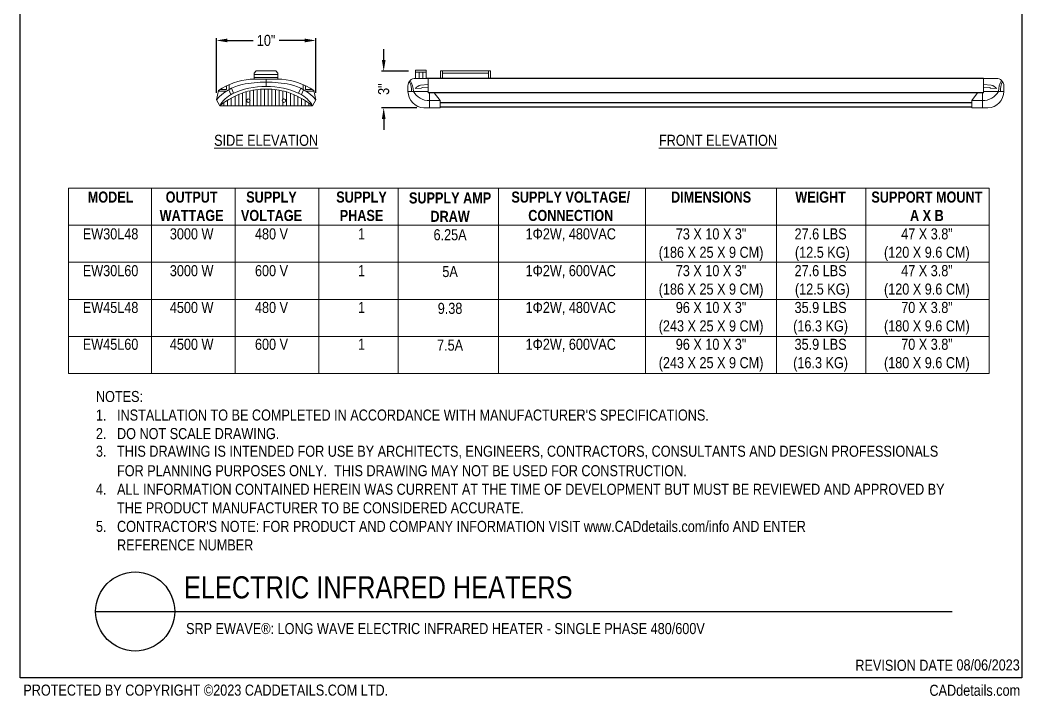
# Model space of a CAD drawing. Extents: x 0 to 216, y -4 to 280.
# Drawn here: x 0 to 216, y -3.9 to 141.8 of the extents above; entities that cross this region are included whole.
import ezdxf

# ---------------------------------------------------------------- set-up
doc = ezdxf.new("R2010")
doc.units = 0
doc.header["$LTSCALE"] = 10
doc.header["$MEASUREMENT"] = 0
doc.layers.get('0').update_dxf_attribs({"linetype": 'CONTINUOUS'})
for name, color, linetype, lineweight in [('CADdetails-1-ANNO', 41, 'CONTINUOUS', 5), ('CADdetails-3-FINE', 11, 'CONTINUOUS', 5), ('CADdetails-4-LIGHT', 3, 'CONTINUOUS', 9), ('CADdetails-5-MEDIUM', 4, 'CONTINUOUS', 18), ('CADdetails-6-HEAVY', 6, 'CONTINUOUS', 30), ('Company LOGO$0$CADdetails-1-ANNO', 41, 'CONTINUOUS', 5)]:
    doc.layers.add(name, color=color, linetype=linetype, lineweight=lineweight)
doc.layers.add('Company LOGO$0$CADdetails-9-TITLEBLOCK', color=7, linetype='CONTINUOUS')
doc.styles.add('CADdetails-DETAILTITLE', font='ARIALN.TTF', dxfattribs={"height": 4.77})
doc.styles.add('CADdetails-DIMENSIONS', font='ARIALN.TTF', dxfattribs={"height": 2.38})
doc.styles.add('CADdetails-NOTES', font='ARIALN.TTF', dxfattribs={"height": 2.38})
doc.styles.add('Company LOGO$0$CADdetails-DIMENSIONS', font='ARIALN.TTF', dxfattribs={"height": 2.38})
doc.styles.add('Company LOGO$0$CADdetails-NOTES', font='ARIALN.TTF', dxfattribs={"height": 2.38})
doc.dimstyles.new('CADdetails-LEADER', dxfattribs={"dimtxt": 2.38, "dimasz": 2.38, "dimexe": 0.5, "dimexo": 1.5, "dimgap": 1, "dimtad": 0, "dimzin": 0, "dimdsep": 46, "dimtxsty": 'CADdetails-DIMENSIONS', "dimcen": 1, "dimclrd": 256, "dimclre": 256, "dimclrt": 256, "dimadec": 0, "dimazin": 0, "dimtfac": 1, "dimtdec": 4, "dimtofl": 0, "dimtmove": 0, "dimatfit": 3, "dimfxl": 1, "dimtolj": 1, "dimtzin": 0, "dimarcsym": 0})

# ---------------------------------------------------------------- blocks, each defined once
blk = doc.blocks.new('*T1')
at = {"layer": 'CADdetails-5-MEDIUM', "transparency": 16777216, "insert": (0.06, -2), "char_height": 2.38, "width": 165.0809, "attachment_point": 4, "style": 'CADdetails-NOTES'}
blk.add_mtext('SRP EWAVE®: LONG WAVE ELECTRIC INFRARED HEATER - SINGLE PHASE 480/600V', dxfattribs=at)
blk = doc.blocks.new('*T2')
at = {"layer": 'CADdetails-6-HEAVY', "transparency": 16777216, "insert": (0.06, -3.5), "char_height": 4.77, "width": 165.5323, "attachment_point": 4, "style": 'CADdetails-DETAILTITLE'}
blk.add_mtext('ELECTRIC INFRARED HEATERS', dxfattribs=at)
blk = doc.blocks.new('*T14')
at = {"layer": 'Company LOGO$0$CADdetails-1-ANNO', "transparency": 16777216, "char_height": 2.38, "width": 184.5948, "attachment_point": 4, "style": 'Company LOGO$0$CADdetails-NOTES'}
for s, insert in [('NOTES:', (0.06, -2)), ("1.   INSTALLATION TO BE COMPLETED IN ACCORDANCE WITH MANUFACTURER'S SPECIFICATIONS.", (0.06, -6)), ('2.   DO NOT SCALE DRAWING.', (0.06, -10)), ('3.   THIS DRAWING IS INTENDED FOR USE BY ARCHITECTS, ENGINEERS, CONTRACTORS, CONSULTANTS AND DESIGN PROFESSIONALS', (0.06, -14)), ('      FOR PLANNING PURPOSES ONLY.  THIS DRAWING MAY NOT BE USED FOR CONSTRUCTION.', (0.06, -18)), ('4.   ALL INFORMATION CONTAINED HEREIN WAS CURRENT AT THE TIME OF DEVELOPMENT BUT MUST BE REVIEWED AND APPROVED BY', (0.06, -22)), ('      THE PRODUCT MANUFACTURER TO BE CONSIDERED ACCURATE.', (0.06, -26)), ("5.   CONTRACTOR'S NOTE: FOR PRODUCT AND COMPANY INFORMATION VISIT www.CADdetails.com/info AND ENTER", (0.06, -30)), ('      REFERENCE NUMBER', (0.06, -34))]:
    blk.add_mtext(s, dxfattribs=dict(at, insert=insert))
blk = doc.blocks.new('*T15')
at = {"layer": 'Company LOGO$0$CADdetails-1-ANNO', "transparency": 16777216, "insert": (0.06, -2), "char_height": 2.38, "width": 19.4793, "attachment_point": 4, "style": 'Company LOGO$0$CADdetails-NOTES'}
blk.add_mtext('CADdetails.com', dxfattribs=at)
blk = doc.blocks.new('Company LOGO')
at = {"layer": 'Company LOGO$0$CADdetails-9-TITLEBLOCK'}
for p, q in [((0, 0), (0, 280)), ((216, 280), (216, 0)), ((216, 0), (0, 0))]:
    blk.add_line(p, q, dxfattribs=at)
for name, p in [('*T14', (16.3, 62.65)), ('*T15', (196, -0.69))]:
    blk.add_blockref(name, p)
at = {"layer": 'Company LOGO$0$CADdetails-1-ANNO', "char_height": 2.38, "attachment_point": 1}
for s, width, gutter_width, insert, style in [('REVISION DATE', 24.5006, 11.9, (180.08, 3.91), 'Company LOGO$0$CADdetails-NOTES'), ('08/06/2023', 13.6761, 23.85, (201.88, 3.98), 'Company LOGO$0$CADdetails-DIMENSIONS')]:
    blk.add_mtext_dynamic_manual_height_columns(s, width=width, gutter_width=gutter_width, heights=[0], dxfattribs=dict(at, insert=insert, style=style))
at = {"layer": 'Company LOGO$0$CADdetails-1-ANNO', "insert": (0.71, -1.45), "char_height": 2.38, "width": 82.1295, "attachment_point": 1, "style": 'Company LOGO$0$CADdetails-NOTES'}
blk.add_mtext('PROTECTED BY COPYRIGHT ©2023 CADDETAILS.COM LTD.', dxfattribs=at)
blk = doc.blocks.new('*D11')
at = {"layer": 'CADdetails-1-ANNO', "lineweight": -2, "transparency": 16777216}
for p, q in [((78.4, 133.2), (78.4, 135.58)), ((83.75, 130.82), (77.9, 130.82)), ((85.57, 122.89), (77.9, 122.89)), ((78.4, 120.51), (78.4, 118.13))]:
    blk.add_line(p, q, dxfattribs=at)
at = {"layer": 'CADdetails-1-ANNO', "transparency": 16777216}
for points in [[(78.01, 133.2), (78.8, 133.2), (78.4, 130.82)], [(78.01, 120.51), (78.8, 120.51), (78.4, 122.89)]]:
    blk.add_solid(points, dxfattribs=at)
at = {"layer": 'CADdetails-1-ANNO', "transparency": 16777216, "insert": (78.4, 126.93), "char_height": 2.38, "attachment_point": 5, "rotation": 90, "style": 'CADdetails-DIMENSIONS'}
blk.add_mtext('\\A1;3"', dxfattribs=at)
blk = doc.blocks.new('*D12')
at = {"layer": 'CADdetails-1-ANNO', "lineweight": -2, "transparency": 16777216}
for p, q in [((42.34, 126.16), (42.34, 137.93)), ((44.72, 137.43), (50.26, 137.43)), ((61.38, 137.43), (55.84, 137.43)), ((63.76, 126.16), (63.76, 137.93))]:
    blk.add_line(p, q, dxfattribs=at)
at = {"layer": 'CADdetails-1-ANNO', "transparency": 16777216}
for points in [[(44.72, 137.83), (44.72, 137.03), (42.34, 137.43)], [(61.38, 137.83), (61.38, 137.03), (63.76, 137.43)]]:
    blk.add_solid(points, dxfattribs=at)
at = {"layer": 'CADdetails-1-ANNO', "transparency": 16777216, "insert": (53.05, 137.43), "char_height": 2.38, "attachment_point": 5, "style": 'CADdetails-DIMENSIONS'}
blk.add_mtext('\\A1;10"', dxfattribs=at)

msp = doc.modelspace()

# ---------------------------------------------------------------- hatches: boundary and pattern name
at = {"layer": 'CADdetails-4-LIGHT'}
h = msp.add_hatch(dxfattribs=at)
h.set_pattern_fill('ANSI31', color=256, scale=6.362277, angle=45)
h.set_pattern_definition([(90, (-588.2923, -290.7456), (-0.7952846, 0), [])])
h.paths.add_polyline_path([(57.504, 126.32, 0.0798032), (53.148, 126.931), (52.955, 126.931, 0.0757342), (48.603, 126.32, 0.0884907), (43.042, 123.341), (53.053, 123.341), (63.064, 123.341, 0.0884907)])
h.paths.add_polyline_path([(49.597, 124.464, -1), (48.83, 124.464, -1)], flags=16)
h.paths.add_polyline_path([(57.276, 124.464, -1), (56.509, 124.464, -1)], flags=16)

# ---------------------------------------------------------------- linework, layer by layer
at = {"layer": 'CADdetails-3-FINE'}
for p, q in [((86.022, 130.628), (86.022, 129.259)), ((86.818, 130.628), (86.818, 129.259)), ((91.079, 130.412), (100.978, 130.412)), ((49.634, 129.064), (53.053, 129.064)), ((56.473, 129.064), (53.053, 129.064)), ((88.001, 127.962), (86.341, 127.796)), ((207.727, 127.962), (209.387, 127.796)), ((42.798, 126.615), (42.342, 124.659)), ((63.309, 126.615), (63.765, 124.659)), ((86.487, 127.134), (85.241, 127.101)), ((88.001, 127.369), (86.746, 127.316)), ((88.001, 126.441), (88.001, 126.162)), ((88.27, 124.47), (88.27, 126.162)), ((89.29, 126.162), (90.547, 124.47)), ((206.438, 126.162), (205.181, 124.47)), ((207.458, 124.47), (207.458, 126.162)), ((207.727, 127.369), (208.982, 127.316)), ((207.727, 126.441), (207.727, 126.162)), ((209.241, 127.134), (210.487, 127.101)), ((42.342, 124.659), (43.042, 123.341)), ((63.765, 124.659), (63.064, 123.341)), ((87.073, 122.892), (88.27, 122.892)), ((208.655, 122.892), (207.458, 122.892))]:
    msp.add_line(p, q, dxfattribs=at)
for points in [[(50.503, 129.064), (50.503, 130.398), (50.938, 130.869), (53.053, 130.869)], [(55.604, 129.064), (55.604, 130.398), (55.169, 130.869), (53.053, 130.869)]]:
    msp.add_lwpolyline(points, dxfattribs=at)
for points in [[(85.251, 129.259), (87.589, 129.259), (87.589, 131.018), (85.251, 131.018)], [(85.251, 131.018), (87.589, 131.018), (87.589, 130.628), (85.251, 130.628)], [(90.643, 129.259), (101.415, 129.259), (101.415, 130.887), (90.643, 130.887)], [(90.643, 130.887), (91.079, 130.887), (91.079, 129.259), (90.643, 129.259)], [(101.415, 130.887), (100.978, 130.887), (100.978, 129.259), (101.415, 129.259)], [(90.547, 124.47), (88.27, 124.47), (88.27, 122.892), (90.547, 122.892)], [(205.181, 124.47), (207.458, 124.47), (207.458, 122.892), (205.181, 122.892)]]:
    msp.add_lwpolyline(points, close=True, dxfattribs=at)
for points in [[(88.001, 129.259), (85.251, 129.259, 0.4142136), (83.632, 127.64), (83.632, 126.441), (88.001, 126.441)], [(207.727, 129.259), (210.477, 129.259, -0.4142136), (212.096, 127.64), (212.096, 126.441), (207.727, 126.441)]]:
    msp.add_lwpolyline(points, format="xyb", close=True, dxfattribs=at)
for centre, radius, start, end in [((50.113, 117.782), 10.377, 102.40356, 138.49233), ((50.703, 115.315), 13.791, 94.44845, 124.97462), ((52.872, 110.255), 17.231, 89.39533, 114.38), ((52.599, 106.658), 21.776, 88.80502, 102.50602), ((53.508, 106.658), 21.776, 77.49398, 91.19498), ((53.235, 110.255), 17.231, 65.62, 90.60467), ((55.404, 115.315), 13.791, 55.02538, 85.55155), ((55.994, 117.782), 10.377, 41.50767, 77.59644), ((80.704, 126.771), 3.684, 354.86043, 29.11857), ((80.195, 126.359), 4.603, 1.02847, 31.80848), ((86.867, 125.743), 2.119, 104.38438, 140.13047), ((208.861, 125.743), 2.119, 39.86953, 75.61562), ((215.533, 126.359), 4.603, 148.19152, 178.97153), ((215.024, 126.771), 3.684, 150.88143, 185.13957), ((49.051, 119.802), 6.974, 118.17395, 149.50537), ((57.055, 119.802), 6.974, 30.49463, 61.82605), ((87.241, 126.498), 3.609, 180.89635, 267.3235), ((88.159, 128.318), 3.85, 209.17668, 271.65127), ((86.869, 126.867), 0.466, 105.32123, 145.08484), ((207.569, 128.318), 3.85, 268.34873, 330.82332), ((208.487, 126.498), 3.609, 272.6765, 359.10365), ((208.859, 126.867), 0.466, 34.91516, 74.67877)]:
    msp.add_arc(centre, radius, start, end, dxfattribs=at)
at = {"layer": 'CADdetails-4-LIGHT'}
for p, q in [((44.536, 127.65), (44.536, 126.826)), ((45.087, 126.861), (45.087, 127.91)), ((53.053, 129.064), (53.053, 128.429)), ((53.053, 129.064), (53.053, 128.429)), ((53.053, 128.429), (53.053, 127.485)), ((53.053, 128.429), (53.053, 127.485)), ((61.02, 126.861), (61.02, 127.91)), ((61.571, 127.65), (61.571, 126.826)), ((42.772, 126.504), (44.49, 126.504)), ((44.536, 126.826), (43.109, 126.826)), ((44.985, 126.804), (45.449, 125.774)), ((45.586, 127.12), (46.055, 126.081)), ((53.148, 126.931), (52.955, 126.931)), ((60.521, 127.12), (60.052, 126.081)), ((61.122, 126.804), (60.658, 125.774)), ((61.571, 126.826), (62.998, 126.826)), ((63.335, 126.504), (61.617, 126.504)), ((43.042, 123.341), (53.053, 123.341)), ((63.064, 123.341), (53.053, 123.341)), ((10.44, 105.608), (208.933, 105.608)), ((10.44, 105.608), (10.44, 65.708)), ((28.364, 105.608), (28.364, 65.608)), ((46.4, 105.608), (46.4, 65.608)), ((64.384, 105.608), (64.384, 65.608)), ((81.529, 105.608), (81.529, 65.608)), ((103.165, 105.608), (103.165, 65.608)), ((134.83, 105.608), (134.83, 65.608)), ((163.094, 105.608), (163.094, 65.608)), ((182.348, 105.608), (182.348, 65.608)), ((208.933, 105.608), (208.933, 65.708)), ((10.44, 97.608), (208.933, 97.608)), ((10.44, 89.608), (208.933, 89.608)), ((10.44, 81.608), (208.933, 81.608)), ((10.44, 73.608), (208.933, 73.608)), ((10.54, 65.608), (208.833, 65.608))]:
    msp.add_line(p, q, dxfattribs=at)
for points in [[(50.503, 130.056), (53.053, 130.056)], [(55.604, 130.056), (53.053, 130.056)], [(50.503, 129.433), (53.053, 129.433)], [(55.604, 129.433), (53.053, 129.433)]]:
    msp.add_lwpolyline(points, dxfattribs=at)
for centre in [(49.214, 124.464), (56.893, 124.464)]:
    msp.add_circle(centre, 0.383, dxfattribs=at)
for centre, radius, start, end in [((54.172, 109.244), 17.961, 108.06486, 128.29274), ((52.786, 112.34), 14.593, 89.33469, 106.65862), ((53.423, 113.066), 13.868, 72.88441, 91.13528), ((51.934, 109.244), 17.961, 51.70726, 71.93514), ((10.54, 65.708), 0.1, 180, 270), ((208.833, 65.708), 0.1, 270, 0)]:
    msp.add_arc(centre, radius, start, end, dxfattribs=at)
at = {"layer": 'CADdetails-6-HEAVY'}
for p, q in [((207.727, 129.259), (87.589, 129.259)), ((207.727, 126.162), (88.001, 126.162)), ((205.177, 123.982), (90.547, 123.982)), ((205.177, 123.045), (90.547, 123.045)), ((16.299, 14.322), (200.936, 14.322))]:
    msp.add_line(p, q, dxfattribs=at)
msp.add_circle((24.826, 14.322), 8.527, dxfattribs=at)

# ---------------------------------------------------------------- block references
for name, p in [('Company LOGO', (0, 0)), ('*T2', (35.283, 22.987)), ('*T1', (35.735, 12.622))]:
    msp.add_blockref(name, p)

# ---------------------------------------------------------------- texts
at = {"layer": 'CADdetails-1-ANNO', "char_height": 2.38, "attachment_point": 2, "style": 'CADdetails-NOTES'}
for s, width, gutter_width, insert in [('{\\LSIDE ELEVATION}', 66.64595, 18.661, (53.053, 117.091)), ('{\\LFRONT ELEVATION}', 66.64595, 18.661, (150.469, 117.091)), ('{\\fArial Narrow|b1|i0|c0|p34;MODEL}\\P\\PEW30L48\\P\\PEW30L60\\P\\PEW45L48\\P\\PEW45L60', 20.0518, 11.9, (19.519, 104.855)), ('{\\fArial Narrow|b1|i0|c0|p34;OUTPUT WATTAGE\\P}3000 W\\P\\P3000 W\\P{\\fArial Narrow|b1|i0|c0|p34;\\P}4500 W\\P\\P4500 W', 15.86144, 11.9, (36.993, 104.855)), ('{\\fArial Narrow|b1|i0|c0|p34;SUPPLY VOLTAGE\\P}480 V\\P\\P600 V\\P\\P480 V\\P\\P600 V', 16.21836, 11.9, (54.209, 104.855)), ('{\\fArial Narrow|b1|i0|c0|p34;SUPPLY PHASE\\P}1\\P\\P1\\P\\P1\\P\\P1', 15.86144, 11.9, (73.618, 104.855)), ('{\\fArial Narrow|b1|i0|c0|p34;SUPPLY AMP\\PDRAW\\P}6.25A\\P\\P5A\\P\\P9.38\\P\\P7.5A', 20.88159, 11.9, (92.709, 104.67)), ('{\\fArial Narrow|b1|i0|c0|p34;SUPPLY VOLTAGE/\\PCONNECTION}\\P1Φ2W, 480VAC\\P\\P1Φ2W, 600VAC\\P\\P1Φ2W, 480VAC\\P\\P1Φ2W, 600VAC', 34.39441, 11.9, (118.727, 104.855)), ('{\\fArial Narrow|b1|i0|c0|p34;DIMENSIONS\\P\\P}73 X 10 X 3"\\P(186 X 25 X 9 CM)\\P73 X 10 X 3"\\P(186 X 25 X 9 CM)\\P96 X 10 X 3"\\P(243 X 25 X 9 CM) \\P96 X 10 X 3"\\P(243 X 25 X 9 CM) ', 34.39441, 11.9, (148.976, 104.855)), ('{\\fArial Narrow|b1|i0|c0|p34;WEIGHT\\P\\P}27.6 LBS\\P (12.5 KG)\\P27.6 LBS\\P (12.5 KG)  \\P35.9 LBS\\P(16.3 KG) \\P35.9 LBS\\P(16.3 KG) \\P ', 29.33709, 11.9, (172.588, 104.855)), ('{\\fArial Narrow|b1|i0|c0|p34;SUPPORT MOUNT\\PA X B\\P}47 X 3.8”\\P(120 X 9.6 CM)\\P47 X 3.8”\\P(120 X 9.6 CM)\\P70 X 3.8”\\P(180 X 9.6 CM) \\P70 X 3.8”\\P(180 X 9.6 CM) ', 29.33709, 11.9, (195.498, 104.855))]:
    msp.add_mtext_dynamic_manual_height_columns(s, width=width, gutter_width=gutter_width, heights=[0], dxfattribs=dict(at, insert=insert))

# ---------------------------------------------------------------- dimensions: what is measured, and where the dimension line sits
at = {"layer": 'CADdetails-1-ANNO'}
dim = msp.add_linear_dim(base=(42.342, 137.432), p1=(63.765, 124.659), p2=(42.342, 124.659), text='10"', dimstyle='CADdetails-LEADER', dxfattribs=at)
dim.commit()
dim.dimension.update_dxf_attribs({"geometry": '*D12', "text_midpoint": (53.053, 137.432)})
dim = msp.add_linear_dim(base=(78.402, 122.892), p1=(85.251, 130.823), p2=(87.073, 122.892), angle=90, text='3"', dimstyle='CADdetails-LEADER', dxfattribs=at)
dim.commit()
dim.dimension.update_dxf_attribs({"geometry": '*D11', "text_midpoint": (78.402, 126.934), "dimtype": 160})

doc.saveas('drawing.dxf')
